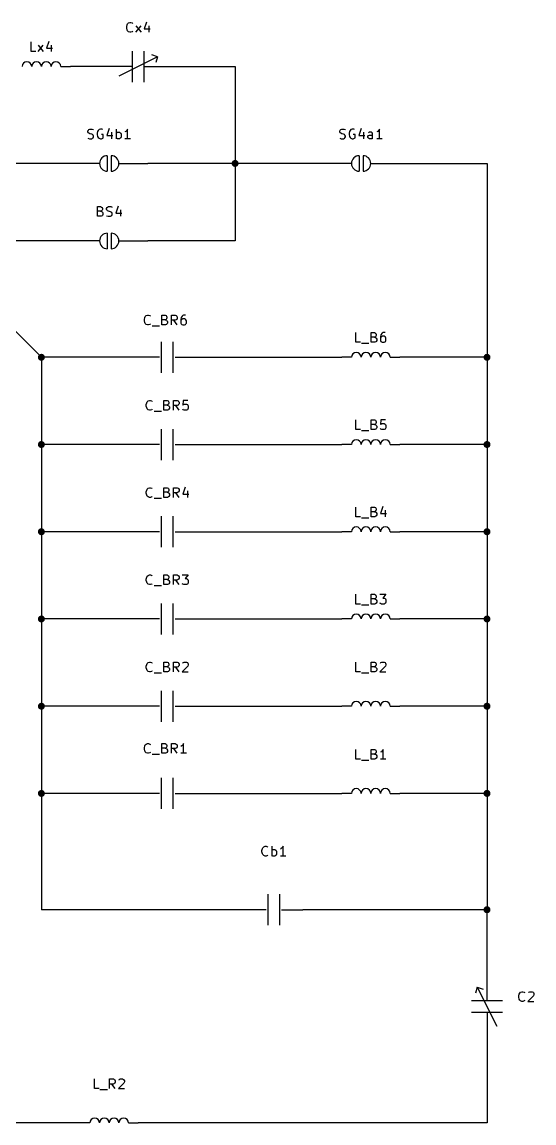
# Model space of a CAD drawing. Header units: millimetres. Extents: x -281 to 225, y -182 to 51.
# Drawn here: x 157.5 to 224.6, y -163.8 to -19.6 of the extents above; entities that cross this region are included whole.
import ezdxf

# ---------------------------------------------------------------- set-up
doc = ezdxf.new("R2010")
doc.units = ezdxf.units.MM
doc.layers.add('BLACK', color=250, linetype='CONTINUOUS')

msp = doc.modelspace()

# ---------------------------------------------------------------- linework, layer by layer
at = {"layer": 'BLACK', "linetype": 'CONTINUOUS'}
for p, q in [((171.2081, -20.1734), (171.2685, -19.9315)), ((171.2081, -20.3548), (171.2081, -20.1734)), ((171.2685, -19.9315), (171.329, -19.8106)), ((171.329, -19.8106), (171.45, -19.6896)), ((171.45, -19.6896), (171.6314, -19.6291)), ((171.6314, -19.6291), (171.7523, -19.6291)), ((171.7523, -19.6291), (171.9338, -19.6896)), ((171.9338, -19.6896), (171.9942, -19.7501)), ((172.4176, -20.8991), (173.0828, -20.0525)), ((172.4176, -20.0525), (173.0828, -20.8991)), ((173.8085, -19.5687), (173.5062, -20.4758)), ((174.1109, -20.0525), (174.1109, -20.8991)), ((171.2685, -20.5967), (171.2081, -20.3548)), ((171.329, -20.7177), (171.2685, -20.5967)), ((171.45, -20.8387), (171.329, -20.7177)), ((171.6314, -20.8991), (171.45, -20.8387)), ((171.7523, -20.8991), (171.6314, -20.8991)), ((171.9338, -20.8387), (171.7523, -20.8991)), ((171.9942, -20.7782), (171.9338, -20.8387)), ((173.5062, -20.4758), (174.2923, -20.4758)), ((158.6895, -23.4391), (158.6895, -22.1691)), ((159.5967, -23.4391), (160.2619, -22.5925)), ((159.5967, -22.5925), (160.2619, -23.4391)), ((160.9876, -22.1087), (160.6853, -23.0158)), ((160.6853, -23.0158), (161.4714, -23.0158)), ((161.29, -22.5925), (161.29, -23.4391)), ((159.2943, -23.4391), (158.6895, -23.4391)), ((175.26, -24.13), (170.18, -26.67)), ((171.958, -27.432), (171.958, -23.368)), ((173.482, -27.432), (173.482, -23.368)), ((175.26, -24.13), (174.498, -23.876)), ((175.26, -24.13), (175.006, -24.892)), ((162.56, -25.4), (163.83, -25.4)), ((168.91, -25.4), (163.83, -25.4)), ((171.958, -25.4), (168.91, -25.4)), ((173.482, -25.4), (176.53, -25.4)), ((176.53, -25.4), (185.42, -25.4)), ((185.42, -25.4), (185.42, -38.1)), ((166.1281, -33.8411), (166.1885, -33.7202)), ((166.1281, -33.9621), (166.1281, -33.8411)), ((166.1885, -34.083), (166.1281, -33.9621)), ((166.1885, -33.7202), (166.249, -33.6597)), ((166.249, -34.1435), (166.1885, -34.083)), ((166.249, -33.6597), (166.37, -33.5992)), ((166.37, -34.204), (166.249, -34.1435)), ((166.37, -33.5992), (166.6723, -33.5992)), ((166.6119, -34.2645), (166.37, -34.204)), ((166.7328, -34.3249), (166.6119, -34.2645)), ((166.6723, -33.5992), (166.8538, -33.6597)), ((166.7933, -34.3854), (166.7328, -34.3249)), ((166.8538, -34.5064), (166.7933, -34.3854)), ((166.8538, -34.6273), (166.8538, -34.5064)), ((167.398, -33.9016), (167.3376, -34.1435)), ((167.3376, -34.1435), (167.3376, -34.3249)), ((167.3376, -34.3249), (167.398, -34.5668)), ((167.4585, -33.7807), (167.398, -33.9016)), ((167.398, -34.5668), (167.4585, -34.6878)), ((167.5795, -33.6597), (167.4585, -33.7807)), ((167.7609, -33.5992), (167.5795, -33.6597)), ((167.9423, -33.5992), (167.7609, -33.5992)), ((168.1237, -34.3249), (167.8818, -34.3249)), ((168.0633, -33.6597), (167.9423, -33.5992)), ((168.1237, -34.7483), (168.1237, -34.3249)), ((168.9099, -33.5388), (168.6076, -34.4459)), ((168.6076, -34.4459), (169.3937, -34.4459)), ((169.2123, -34.0226), (169.2123, -34.8692)), ((169.8775, -34.8692), (169.8775, -33.5992)), ((169.8775, -34.083), (169.9985, -34.0226)), ((169.9985, -34.0226), (170.2404, -34.0226)), ((170.2404, -34.0226), (170.3613, -34.083)), ((170.3613, -34.083), (170.4218, -34.1435)), ((170.4218, -34.1435), (170.4823, -34.2645)), ((170.4823, -34.2645), (170.4823, -34.6273)), ((171.087, -33.9016), (170.9661, -33.9621)), ((171.208, -33.7807), (171.087, -33.9016)), ((171.3289, -33.5992), (171.208, -33.7807)), ((171.3289, -34.8692), (171.3289, -33.5992)), ((199.1481, -33.8411), (199.2085, -33.7202)), ((199.1481, -33.9621), (199.1481, -33.8411)), ((199.2085, -34.083), (199.1481, -33.9621)), ((199.2085, -33.7202), (199.269, -33.6597)), ((199.269, -34.1435), (199.2085, -34.083)), ((199.269, -33.6597), (199.39, -33.5992)), ((199.39, -34.204), (199.269, -34.1435)), ((199.39, -33.5992), (199.6923, -33.5992)), ((199.6319, -34.2645), (199.39, -34.204)), ((199.7528, -34.3249), (199.6319, -34.2645)), ((199.6923, -33.5992), (199.8738, -33.6597)), ((199.8133, -34.3854), (199.7528, -34.3249)), ((199.8738, -34.5064), (199.8133, -34.3854)), ((199.8738, -34.6273), (199.8738, -34.5064)), ((200.418, -33.9016), (200.3576, -34.1435)), ((200.3576, -34.1435), (200.3576, -34.3249)), ((200.3576, -34.3249), (200.418, -34.5668)), ((200.4785, -33.7807), (200.418, -33.9016)), ((200.418, -34.5668), (200.4785, -34.6878)), ((200.5995, -33.6597), (200.4785, -33.7807)), ((200.7809, -33.5992), (200.5995, -33.6597)), ((200.9623, -33.5992), (200.7809, -33.5992)), ((201.1437, -34.3249), (200.9018, -34.3249)), ((201.0833, -33.6597), (200.9623, -33.5992)), ((201.1437, -34.7483), (201.1437, -34.3249)), ((201.9299, -33.5388), (201.6276, -34.4459)), ((201.6276, -34.4459), (202.4137, -34.4459)), ((202.2323, -34.0226), (202.2323, -34.8692)), ((202.8371, -34.5668), (202.8975, -34.4459)), ((202.8371, -34.6878), (202.8371, -34.5668)), ((203.0185, -34.0226), (202.8975, -34.083)), ((202.8975, -34.4459), (203.0185, -34.3854)), ((203.2604, -34.0226), (203.0185, -34.0226)), ((203.0185, -34.3854), (203.3209, -34.3854)), ((203.3813, -34.083), (203.2604, -34.0226)), ((203.3209, -34.3854), (203.4418, -34.3249)), ((203.4418, -34.204), (203.3813, -34.083)), ((203.4418, -34.8692), (203.4418, -34.204)), ((204.107, -33.9016), (203.9861, -33.9621)), ((204.228, -33.7807), (204.107, -33.9016)), ((204.3489, -33.5992), (204.228, -33.7807)), ((204.3489, -34.8692), (204.3489, -33.5992)), ((166.1281, -34.8088), (166.3095, -34.8692)), ((166.3095, -34.8692), (166.6119, -34.8692)), ((166.6119, -34.8692), (166.7328, -34.8088)), ((166.7328, -34.8088), (166.7933, -34.7483)), ((166.7933, -34.7483), (166.8538, -34.6273)), ((167.4585, -34.6878), (167.5795, -34.8088)), ((167.5795, -34.8088), (167.7609, -34.8692)), ((167.7609, -34.8692), (167.8818, -34.8692)), ((167.8818, -34.8692), (168.0633, -34.8088)), ((168.0633, -34.8088), (168.1237, -34.7483)), ((169.9985, -34.8692), (169.8775, -34.8088)), ((170.2404, -34.8692), (169.9985, -34.8692)), ((170.3613, -34.8088), (170.2404, -34.8692)), ((170.4218, -34.7483), (170.3613, -34.8088)), ((170.4823, -34.6273), (170.4218, -34.7483)), ((171.6918, -34.8692), (170.9661, -34.8692)), ((199.1481, -34.8088), (199.3295, -34.8692)), ((199.3295, -34.8692), (199.6319, -34.8692)), ((199.6319, -34.8692), (199.7528, -34.8088)), ((199.7528, -34.8088), (199.8133, -34.7483)), ((199.8133, -34.7483), (199.8738, -34.6273)), ((200.4785, -34.6878), (200.5995, -34.8088)), ((200.5995, -34.8088), (200.7809, -34.8692)), ((200.7809, -34.8692), (200.9018, -34.8692)), ((200.9018, -34.8692), (201.0833, -34.8088)), ((201.0833, -34.8088), (201.1437, -34.7483)), ((202.8975, -34.8088), (202.8371, -34.6878)), ((203.0185, -34.8692), (202.8975, -34.8088)), ((203.3209, -34.8692), (203.0185, -34.8692)), ((203.4418, -34.8088), (203.3209, -34.8692)), ((204.7118, -34.8692), (203.9861, -34.8692)), ((168.656, -37.084), (168.656, -39.116)), ((169.164, -37.084), (169.164, -39.116)), ((201.676, -37.084), (201.676, -39.116)), ((202.184, -37.084), (202.184, -39.116)), ((134.62, -38.1), (160.02, -63.5)), ((163.83, -38.1), (149.86, -38.1)), ((167.64, -38.1), (163.83, -38.1)), ((170.18, -38.1), (173.99, -38.1)), ((185.42, -38.1), (173.99, -38.1)), ((185.42, -38.1), (185.42, -48.26)), ((196.85, -38.1), (185.42, -38.1)), ((200.66, -38.1), (196.85, -38.1)), ((203.2, -38.1), (207.01, -38.1)), ((207.01, -38.1), (218.44, -38.1)), ((218.44, -38.1), (218.44, -63.5)), ((167.3678, -45.0292), (167.3678, -43.7592)), ((167.3678, -43.7592), (167.7912, -43.7592)), ((167.7912, -44.364), (167.3678, -44.364)), ((167.7912, -43.7592), (167.9121, -43.8197)), ((167.9121, -44.3035), (167.7912, -44.364)), ((167.7912, -44.364), (167.9726, -44.4245)), ((167.9121, -43.8197), (167.9726, -43.8802)), ((167.9726, -44.243), (167.9121, -44.3035)), ((167.9726, -43.8802), (168.0331, -44.0011)), ((168.0331, -44.1221), (167.9726, -44.243)), ((167.9726, -44.4245), (168.0331, -44.4849)), ((168.0331, -44.0011), (168.0331, -44.1221)), ((168.0331, -44.4849), (168.0935, -44.6059)), ((168.0935, -44.6059), (168.0935, -44.7873)), ((168.5774, -44.0011), (168.6378, -43.8802)), ((168.5774, -44.1221), (168.5774, -44.0011)), ((168.6378, -44.243), (168.5774, -44.1221)), ((168.6378, -43.8802), (168.6983, -43.8197)), ((168.6983, -44.3035), (168.6378, -44.243)), ((168.6983, -43.8197), (168.8193, -43.7592)), ((168.8193, -44.364), (168.6983, -44.3035)), ((168.8193, -43.7592), (169.1216, -43.7592)), ((169.0612, -44.4245), (168.8193, -44.364)), ((169.1821, -44.4849), (169.0612, -44.4245)), ((169.1216, -43.7592), (169.3031, -43.8197)), ((169.2426, -44.5454), (169.1821, -44.4849)), ((169.3031, -44.6664), (169.2426, -44.5454)), ((169.3031, -44.7873), (169.3031, -44.6664)), ((170.0892, -43.6988), (169.7869, -44.6059)), ((169.7869, -44.6059), (170.573, -44.6059)), ((170.3916, -44.1826), (170.3916, -45.0292)), ((167.8516, -45.0292), (167.3678, -45.0292)), ((167.9726, -44.9688), (167.8516, -45.0292)), ((168.0331, -44.9083), (167.9726, -44.9688)), ((168.0935, -44.7873), (168.0331, -44.9083)), ((168.5774, -44.9688), (168.7588, -45.0292)), ((168.7588, -45.0292), (169.0612, -45.0292)), ((169.0612, -45.0292), (169.1821, -44.9688)), ((169.1821, -44.9688), (169.2426, -44.9083)), ((169.2426, -44.9083), (169.3031, -44.7873)), ((168.656, -47.244), (168.656, -49.276)), ((169.164, -47.244), (169.164, -49.276)), ((163.83, -48.26), (149.86, -48.26)), ((167.64, -48.26), (163.83, -48.26)), ((170.18, -48.26), (173.99, -48.26)), ((185.42, -48.26), (173.99, -48.26)), ((173.5244, -58.5274), (173.5848, -58.2855)), ((173.5244, -58.7088), (173.5244, -58.5274)), ((173.5848, -58.9507), (173.5244, -58.7088)), ((173.5848, -58.2855), (173.6453, -58.1646)), ((173.6453, -59.0717), (173.5848, -58.9507)), ((173.6453, -58.1646), (173.7663, -58.0436)), ((173.7663, -59.1927), (173.6453, -59.0717)), ((173.7663, -58.0436), (173.9477, -57.9831)), ((173.9477, -57.9831), (174.0686, -57.9831)), ((174.0686, -57.9831), (174.2501, -58.0436)), ((174.2501, -58.0436), (174.3105, -58.1041)), ((174.3105, -59.1322), (174.2501, -59.1927)), ((175.8224, -59.2531), (175.8224, -57.9831)), ((175.8224, -57.9831), (176.2458, -57.9831)), ((176.2458, -58.5879), (175.8224, -58.5879)), ((176.2458, -57.9831), (176.3667, -58.0436)), ((176.3667, -58.5274), (176.2458, -58.5879)), ((176.2458, -58.5879), (176.4272, -58.6484)), ((176.3667, -58.0436), (176.4272, -58.1041)), ((176.4272, -58.4669), (176.3667, -58.5274)), ((176.4272, -58.1041), (176.4877, -58.225)), ((176.4877, -58.346), (176.4272, -58.4669)), ((176.4272, -58.6484), (176.4877, -58.7088)), ((176.4877, -59.1322), (176.4272, -59.1927)), ((176.4877, -58.225), (176.4877, -58.346)), ((176.4877, -58.7088), (176.5481, -58.8298)), ((176.5481, -59.0112), (176.4877, -59.1322)), ((176.5481, -58.8298), (176.5481, -59.0112)), ((177.0924, -59.2531), (177.0924, -57.9831)), ((177.0924, -57.9831), (177.5762, -57.9831)), ((177.5762, -58.6484), (177.0924, -58.6484)), ((177.8181, -59.2531), (177.3948, -58.6484)), ((177.5762, -57.9831), (177.6972, -58.0436)), ((177.6972, -58.5879), (177.5762, -58.6484)), ((177.6972, -58.0436), (177.7577, -58.1041)), ((177.7577, -58.5274), (177.6972, -58.5879)), ((177.7577, -58.1041), (177.8181, -58.225)), ((177.8181, -58.4065), (177.7577, -58.5274)), ((177.8181, -58.225), (177.8181, -58.4065)), ((178.3624, -58.2855), (178.302, -58.5274)), ((178.302, -58.5274), (178.302, -59.0112)), ((178.3624, -58.5879), (178.302, -58.7088)), ((178.302, -59.0112), (178.3624, -59.1322)), ((178.4834, -58.1041), (178.3624, -58.2855)), ((178.4229, -58.5274), (178.3624, -58.5879)), ((178.3624, -59.1322), (178.4229, -59.1927)), ((178.5439, -58.4669), (178.4229, -58.5274)), ((178.5439, -58.0436), (178.4834, -58.1041)), ((178.6648, -57.9831), (178.5439, -58.0436)), ((178.7858, -58.4669), (178.5439, -58.4669)), ((178.9067, -57.9831), (178.6648, -57.9831)), ((178.9067, -58.5274), (178.7858, -58.4669)), ((178.9672, -58.5879), (178.9067, -58.5274)), ((178.9067, -59.1927), (178.9672, -59.1322)), ((179.0277, -58.7088), (178.9672, -58.5879)), ((178.9672, -59.1322), (179.0277, -59.0112)), ((179.0277, -59.0112), (179.0277, -58.7088)), ((173.9477, -59.2531), (173.7663, -59.1927)), ((174.0686, -59.2531), (173.9477, -59.2531)), ((174.2501, -59.1927), (174.0686, -59.2531)), ((174.5525, -59.3741), (175.5201, -59.3741)), ((176.3062, -59.2531), (175.8224, -59.2531)), ((176.4272, -59.1927), (176.3062, -59.2531)), ((178.4229, -59.1927), (178.5439, -59.2531)), ((178.5439, -59.2531), (178.7858, -59.2531)), ((178.7858, -59.2531), (178.9067, -59.1927)), ((201.2647, -61.5391), (201.2647, -60.2691)), ((203.2604, -61.5391), (203.2604, -60.2691)), ((203.2604, -60.2691), (203.6838, -60.2691)), ((203.6838, -60.2691), (203.8047, -60.3296)), ((203.8047, -60.3296), (203.8652, -60.3901)), ((203.8652, -60.3901), (203.9257, -60.511)), ((203.9257, -60.511), (203.9257, -60.632)), ((204.5304, -60.5715), (204.47, -60.8134)), ((204.6514, -60.3901), (204.5304, -60.5715)), ((204.7119, -60.3296), (204.6514, -60.3901)), ((204.8328, -60.2691), (204.7119, -60.3296)), ((205.0747, -60.2691), (204.8328, -60.2691)), ((175.768, -65.532), (175.768, -61.468)), ((177.292, -65.532), (177.292, -61.468)), ((201.8695, -61.5391), (201.2647, -61.5391)), ((201.9905, -61.6601), (202.9581, -61.6601)), ((203.6838, -60.8739), (203.2604, -60.8739)), ((203.7442, -61.5391), (203.2604, -61.5391)), ((203.8047, -60.8134), (203.6838, -60.8739)), ((203.6838, -60.8739), (203.8652, -60.9344)), ((203.8652, -61.4787), (203.7442, -61.5391)), ((203.8652, -60.7529), (203.8047, -60.8134)), ((203.9257, -60.632), (203.8652, -60.7529)), ((203.8652, -60.9344), (203.9257, -60.9948)), ((203.9257, -61.4182), (203.8652, -61.4787)), ((203.9257, -60.9948), (203.9861, -61.1158)), ((203.9861, -61.2972), (203.9257, -61.4182)), ((203.9861, -61.1158), (203.9861, -61.2972)), ((204.47, -60.8134), (204.47, -61.2972)), ((204.5304, -60.8739), (204.47, -60.9948)), ((204.47, -61.2972), (204.5304, -61.4182)), ((204.5909, -60.8134), (204.5304, -60.8739)), ((204.5304, -61.4182), (204.5909, -61.4787)), ((204.7119, -60.7529), (204.5909, -60.8134)), ((204.5909, -61.4787), (204.7119, -61.5391)), ((204.9538, -60.7529), (204.7119, -60.7529)), ((204.7119, -61.5391), (204.9538, -61.5391)), ((205.0747, -60.8134), (204.9538, -60.7529)), ((204.9538, -61.5391), (205.0747, -61.4787)), ((205.1352, -60.8739), (205.0747, -60.8134)), ((205.0747, -61.4787), (205.1352, -61.4182)), ((205.1957, -60.9948), (205.1352, -60.8739)), ((205.1352, -61.4182), (205.1957, -61.2972)), ((205.1957, -61.2972), (205.1957, -60.9948)), ((172.72, -63.5), (160.02, -63.5)), ((160.02, -63.5), (160.02, -74.93)), ((175.514, -63.5), (172.72, -63.5)), ((177.546, -63.5), (180.34, -63.5)), ((180.34, -63.5), (199.39, -63.5)), ((200.66, -63.5), (199.39, -63.5)), ((205.74, -63.5), (207.01, -63.5)), ((218.44, -63.5), (207.01, -63.5)), ((218.44, -63.5), (218.44, -74.93)), ((173.8993, -69.3406), (174.0203, -69.2196)), ((174.0203, -69.2196), (174.2017, -69.1591)), ((174.2017, -69.1591), (174.3226, -69.1591)), ((174.3226, -69.1591), (174.5041, -69.2196)), ((174.5041, -69.2196), (174.5645, -69.2801)), ((176.0764, -70.4291), (176.0764, -69.1591)), ((176.0764, -69.1591), (176.4998, -69.1591)), ((176.4998, -69.1591), (176.6207, -69.2196)), ((176.6207, -69.2196), (176.6812, -69.2801)), ((177.3464, -70.4291), (177.3464, -69.1591)), ((177.3464, -69.1591), (177.8302, -69.1591)), ((177.8302, -69.1591), (177.9512, -69.2196)), ((177.9512, -69.2196), (178.0117, -69.2801)), ((178.6164, -69.1591), (178.556, -69.7639)), ((179.2212, -69.1591), (178.6164, -69.1591)), ((173.7784, -69.7034), (173.8388, -69.4615)), ((173.7784, -69.8848), (173.7784, -69.7034)), ((173.8388, -70.1267), (173.7784, -69.8848)), ((173.8388, -69.4615), (173.8993, -69.3406)), ((173.8993, -70.2477), (173.8388, -70.1267)), ((174.0203, -70.3687), (173.8993, -70.2477)), ((174.2017, -70.4291), (174.0203, -70.3687)), ((174.3226, -70.4291), (174.2017, -70.4291)), ((174.5041, -70.3687), (174.3226, -70.4291)), ((174.5645, -70.3082), (174.5041, -70.3687)), ((174.8065, -70.5501), (175.7741, -70.5501)), ((176.4998, -69.7639), (176.0764, -69.7639)), ((176.5602, -70.4291), (176.0764, -70.4291)), ((176.6207, -69.7034), (176.4998, -69.7639)), ((176.4998, -69.7639), (176.6812, -69.8244)), ((176.6812, -70.3687), (176.5602, -70.4291)), ((176.6812, -69.6429), (176.6207, -69.7034)), ((176.6812, -69.2801), (176.7417, -69.401)), ((176.7417, -69.522), (176.6812, -69.6429)), ((176.6812, -69.8244), (176.7417, -69.8848)), ((176.7417, -70.3082), (176.6812, -70.3687)), ((176.7417, -69.401), (176.7417, -69.522)), ((176.7417, -69.8848), (176.8021, -70.0058)), ((176.8021, -70.1872), (176.7417, -70.3082)), ((176.8021, -70.0058), (176.8021, -70.1872)), ((177.8302, -69.8244), (177.3464, -69.8244)), ((178.0721, -70.4291), (177.6488, -69.8244)), ((177.9512, -69.7639), (177.8302, -69.8244)), ((178.0117, -69.7034), (177.9512, -69.7639)), ((178.0117, -69.2801), (178.0721, -69.401)), ((178.0721, -69.5825), (178.0117, -69.7034)), ((178.0721, -69.401), (178.0721, -69.5825)), ((178.556, -69.7639), (178.6164, -69.7034)), ((178.6164, -70.3687), (178.556, -70.3082)), ((178.6164, -69.7034), (178.7374, -69.6429)), ((178.7374, -70.4291), (178.6164, -70.3687)), ((178.7374, -69.6429), (179.0398, -69.6429)), ((179.0398, -70.4291), (178.7374, -70.4291)), ((179.0398, -69.6429), (179.1607, -69.7034)), ((179.1607, -70.3687), (179.0398, -70.4291)), ((179.1607, -69.7034), (179.2212, -69.7639)), ((179.2212, -70.3082), (179.1607, -70.3687)), ((179.2212, -69.7639), (179.2817, -69.8848)), ((179.2817, -70.1872), (179.2212, -70.3082)), ((179.2817, -69.8848), (179.2817, -70.1872)), ((201.2647, -72.9691), (201.2647, -71.6991)), ((203.2604, -72.9691), (203.2604, -71.6991)), ((203.2604, -71.6991), (203.6838, -71.6991)), ((203.6838, -71.6991), (203.8047, -71.7596)), ((203.8047, -71.7596), (203.8652, -71.8201)), ((203.8652, -71.8201), (203.9257, -71.941)), ((203.9257, -72.062), (203.8652, -72.1829)), ((203.9257, -71.941), (203.9257, -72.062)), ((204.5304, -71.6991), (204.47, -72.3039)), ((205.1352, -71.6991), (204.5304, -71.6991)), ((175.768, -76.962), (175.768, -72.898)), ((177.292, -76.962), (177.292, -72.898)), ((201.8695, -72.9691), (201.2647, -72.9691)), ((201.9905, -73.0901), (202.9581, -73.0901)), ((203.6838, -72.3039), (203.2604, -72.3039)), ((203.7442, -72.9691), (203.2604, -72.9691)), ((203.8047, -72.2434), (203.6838, -72.3039)), ((203.6838, -72.3039), (203.8652, -72.3644)), ((203.8652, -72.9087), (203.7442, -72.9691)), ((203.8652, -72.1829), (203.8047, -72.2434)), ((203.8652, -72.3644), (203.9257, -72.4248)), ((203.9257, -72.8482), (203.8652, -72.9087)), ((203.9257, -72.4248), (203.9861, -72.5458)), ((203.9861, -72.7272), (203.9257, -72.8482)), ((203.9861, -72.5458), (203.9861, -72.7272)), ((204.47, -72.3039), (204.5304, -72.2434)), ((204.5304, -72.9087), (204.47, -72.8482)), ((204.5304, -72.2434), (204.6514, -72.1829)), ((204.6514, -72.9691), (204.5304, -72.9087)), ((204.6514, -72.1829), (204.9538, -72.1829)), ((204.9538, -72.9691), (204.6514, -72.9691)), ((204.9538, -72.1829), (205.0747, -72.2434)), ((205.0747, -72.9087), (204.9538, -72.9691)), ((205.0747, -72.2434), (205.1352, -72.3039)), ((205.1352, -72.8482), (205.0747, -72.9087)), ((205.1352, -72.3039), (205.1957, -72.4248)), ((205.1957, -72.7272), (205.1352, -72.8482)), ((205.1957, -72.4248), (205.1957, -72.7272)), ((160.02, -74.93), (160.02, -86.36)), ((172.72, -74.93), (160.02, -74.93)), ((175.514, -74.93), (172.72, -74.93)), ((177.546, -74.93), (180.34, -74.93)), ((180.34, -74.93), (199.39, -74.93)), ((200.66, -74.93), (199.39, -74.93)), ((205.74, -74.93), (207.01, -74.93)), ((218.44, -74.93), (207.01, -74.93)), ((218.44, -74.93), (218.44, -86.36)), ((173.8388, -80.8915), (173.8993, -80.7706)), ((173.8993, -80.7706), (174.0203, -80.6496)), ((174.0203, -80.6496), (174.2017, -80.5891)), ((174.2017, -80.5891), (174.3226, -80.5891)), ((174.3226, -80.5891), (174.5041, -80.6496)), ((174.5041, -80.6496), (174.5645, -80.7101)), ((176.0764, -81.8591), (176.0764, -80.5891)), ((176.0764, -80.5891), (176.4998, -80.5891)), ((176.4998, -80.5891), (176.6207, -80.6496)), ((176.6207, -80.6496), (176.6812, -80.7101)), ((176.6812, -80.7101), (176.7417, -80.831)), ((177.3464, -81.8591), (177.3464, -80.5891)), ((177.3464, -80.5891), (177.8302, -80.5891)), ((177.8302, -80.5891), (177.9512, -80.6496)), ((177.9512, -80.6496), (178.0117, -80.7101)), ((178.0117, -80.7101), (178.0721, -80.831)), ((178.8583, -80.5287), (178.556, -81.4358)), ((173.7784, -81.1334), (173.8388, -80.8915)), ((173.7784, -81.3148), (173.7784, -81.1334)), ((173.8388, -81.5567), (173.7784, -81.3148)), ((173.8993, -81.6777), (173.8388, -81.5567)), ((174.0203, -81.7987), (173.8993, -81.6777)), ((174.2017, -81.8591), (174.0203, -81.7987)), ((174.3226, -81.8591), (174.2017, -81.8591)), ((174.5041, -81.7987), (174.3226, -81.8591)), ((174.5645, -81.7382), (174.5041, -81.7987)), ((174.8065, -81.9801), (175.7741, -81.9801)), ((176.4998, -81.1939), (176.0764, -81.1939)), ((176.5602, -81.8591), (176.0764, -81.8591)), ((176.6207, -81.1334), (176.4998, -81.1939)), ((176.4998, -81.1939), (176.6812, -81.2544)), ((176.6812, -81.7987), (176.5602, -81.8591)), ((176.6812, -81.0729), (176.6207, -81.1334)), ((176.7417, -80.952), (176.6812, -81.0729)), ((176.6812, -81.2544), (176.7417, -81.3148)), ((176.7417, -81.7382), (176.6812, -81.7987)), ((176.7417, -80.831), (176.7417, -80.952)), ((176.7417, -81.3148), (176.8021, -81.4358)), ((176.8021, -81.6172), (176.7417, -81.7382)), ((176.8021, -81.4358), (176.8021, -81.6172)), ((177.8302, -81.2544), (177.3464, -81.2544)), ((178.0721, -81.8591), (177.6488, -81.2544)), ((177.9512, -81.1939), (177.8302, -81.2544)), ((178.0117, -81.1334), (177.9512, -81.1939)), ((178.0721, -81.0125), (178.0117, -81.1334)), ((178.0721, -80.831), (178.0721, -81.0125)), ((178.556, -81.4358), (179.3421, -81.4358)), ((179.1607, -81.0125), (179.1607, -81.8591)), ((201.2647, -84.3991), (201.2647, -83.1291)), ((203.2604, -84.3991), (203.2604, -83.1291)), ((203.2604, -83.1291), (203.6838, -83.1291)), ((203.6838, -83.1291), (203.8047, -83.1896)), ((203.8047, -83.1896), (203.8652, -83.2501)), ((203.8652, -83.6129), (203.8047, -83.6734)), ((203.8652, -83.2501), (203.9257, -83.371)), ((203.9257, -83.492), (203.8652, -83.6129)), ((203.9257, -83.371), (203.9257, -83.492)), ((204.7723, -83.0687), (204.47, -83.9758)), ((205.0747, -83.5525), (205.0747, -84.3991)), ((175.768, -88.392), (175.768, -84.328)), ((177.292, -88.392), (177.292, -84.328)), ((201.8695, -84.3991), (201.2647, -84.3991)), ((201.9905, -84.5201), (202.9581, -84.5201)), ((203.6838, -83.7339), (203.2604, -83.7339)), ((203.7442, -84.3991), (203.2604, -84.3991)), ((203.8047, -83.6734), (203.6838, -83.7339)), ((203.6838, -83.7339), (203.8652, -83.7944)), ((203.8652, -84.3387), (203.7442, -84.3991)), ((203.8652, -83.7944), (203.9257, -83.8548)), ((203.9257, -84.2782), (203.8652, -84.3387)), ((203.9257, -83.8548), (203.9861, -83.9758)), ((203.9861, -84.1572), (203.9257, -84.2782)), ((203.9861, -83.9758), (203.9861, -84.1572)), ((204.47, -83.9758), (205.2561, -83.9758)), ((160.02, -86.36), (160.02, -97.79)), ((172.72, -86.36), (160.02, -86.36)), ((175.514, -86.36), (172.72, -86.36)), ((177.546, -86.36), (180.34, -86.36)), ((180.34, -86.36), (199.39, -86.36)), ((200.66, -86.36), (199.39, -86.36)), ((205.74, -86.36), (207.01, -86.36)), ((218.44, -86.36), (207.01, -86.36)), ((218.44, -86.36), (218.44, -97.79)), ((173.7784, -92.5634), (173.8388, -92.3215)), ((173.8388, -92.3215), (173.8993, -92.2006)), ((173.8993, -92.2006), (174.0203, -92.0796)), ((174.0203, -92.0796), (174.2017, -92.0191)), ((174.2017, -92.0191), (174.3226, -92.0191)), ((174.3226, -92.0191), (174.5041, -92.0796)), ((174.5041, -92.0796), (174.5645, -92.1401)), ((176.0764, -93.2891), (176.0764, -92.0191)), ((176.0764, -92.0191), (176.4998, -92.0191)), ((176.4998, -92.0191), (176.6207, -92.0796)), ((176.6207, -92.0796), (176.6812, -92.1401)), ((176.6812, -92.1401), (176.7417, -92.261)), ((176.7417, -92.261), (176.7417, -92.382)), ((177.3464, -93.2891), (177.3464, -92.0191)), ((177.3464, -92.0191), (177.8302, -92.0191)), ((177.8302, -92.0191), (177.9512, -92.0796)), ((177.9512, -92.0796), (178.0117, -92.1401)), ((178.0117, -92.1401), (178.0721, -92.261)), ((178.0721, -92.261), (178.0721, -92.4425)), ((178.4955, -92.0191), (179.2817, -92.0191)), ((179.2817, -92.0191), (178.8583, -92.5029)), ((173.7784, -92.7448), (173.7784, -92.5634)), ((173.8388, -92.9867), (173.7784, -92.7448)), ((173.8993, -93.1077), (173.8388, -92.9867)), ((174.0203, -93.2287), (173.8993, -93.1077)), ((174.2017, -93.2891), (174.0203, -93.2287)), ((174.3226, -93.2891), (174.2017, -93.2891)), ((174.5041, -93.2287), (174.3226, -93.2891)), ((174.5645, -93.1682), (174.5041, -93.2287)), ((174.8065, -93.4101), (175.7741, -93.4101)), ((176.4998, -92.6239), (176.0764, -92.6239)), ((176.5602, -93.2891), (176.0764, -93.2891)), ((176.6207, -92.5634), (176.4998, -92.6239)), ((176.4998, -92.6239), (176.6812, -92.6844)), ((176.6812, -93.2287), (176.5602, -93.2891)), ((176.6812, -92.5029), (176.6207, -92.5634)), ((176.7417, -92.382), (176.6812, -92.5029)), ((176.6812, -92.6844), (176.7417, -92.7448)), ((176.7417, -93.1682), (176.6812, -93.2287)), ((176.7417, -92.7448), (176.8021, -92.8658)), ((176.8021, -93.0472), (176.7417, -93.1682)), ((176.8021, -92.8658), (176.8021, -93.0472)), ((177.8302, -92.6844), (177.3464, -92.6844)), ((178.0721, -93.2891), (177.6488, -92.6844)), ((177.9512, -92.6239), (177.8302, -92.6844)), ((178.0117, -92.5634), (177.9512, -92.6239)), ((178.0721, -92.4425), (178.0117, -92.5634)), ((178.556, -93.2287), (178.4955, -93.1682)), ((178.6769, -93.2891), (178.556, -93.2287)), ((179.0398, -93.2891), (178.6769, -93.2891)), ((178.8583, -92.5029), (179.0398, -92.5029)), ((179.0398, -92.5029), (179.1607, -92.5634)), ((179.1607, -93.2287), (179.0398, -93.2891)), ((179.1607, -92.5634), (179.2212, -92.6239)), ((179.2212, -93.1682), (179.1607, -93.2287)), ((179.2212, -92.6239), (179.2817, -92.7448)), ((179.2817, -93.0472), (179.2212, -93.1682)), ((179.2817, -92.7448), (179.2817, -93.0472)), ((201.2647, -95.8291), (201.2647, -94.5591)), ((203.2604, -95.8291), (203.2604, -94.5591)), ((203.2604, -94.5591), (203.6838, -94.5591)), ((203.6838, -95.1639), (203.2604, -95.1639)), ((203.6838, -94.5591), (203.8047, -94.6196)), ((203.8047, -95.1034), (203.6838, -95.1639)), ((203.6838, -95.1639), (203.8652, -95.2244)), ((203.8047, -94.6196), (203.8652, -94.6801)), ((203.8652, -95.0429), (203.8047, -95.1034)), ((203.8652, -94.6801), (203.9257, -94.801)), ((203.9257, -94.922), (203.8652, -95.0429)), ((203.9257, -94.801), (203.9257, -94.922)), ((204.4095, -94.5591), (205.1957, -94.5591)), ((205.1957, -94.5591), (204.7723, -95.0429)), ((204.7723, -95.0429), (204.9538, -95.0429)), ((204.9538, -95.0429), (205.0747, -95.1034)), ((205.0747, -95.1034), (205.1352, -95.1639)), ((205.1352, -95.1639), (205.1957, -95.2848)), ((175.768, -99.822), (175.768, -95.758)), ((177.292, -99.822), (177.292, -95.758)), ((201.8695, -95.8291), (201.2647, -95.8291)), ((201.9905, -95.9501), (202.9581, -95.9501)), ((203.7442, -95.8291), (203.2604, -95.8291)), ((203.8652, -95.7687), (203.7442, -95.8291)), ((203.8652, -95.2244), (203.9257, -95.2848)), ((203.9257, -95.7082), (203.8652, -95.7687)), ((203.9257, -95.2848), (203.9861, -95.4058)), ((203.9861, -95.5872), (203.9257, -95.7082)), ((203.9861, -95.4058), (203.9861, -95.5872)), ((204.47, -95.7687), (204.4095, -95.7082)), ((204.5909, -95.8291), (204.47, -95.7687)), ((204.9538, -95.8291), (204.5909, -95.8291)), ((205.0747, -95.7687), (204.9538, -95.8291)), ((205.1352, -95.7082), (205.0747, -95.7687)), ((205.1957, -95.5872), (205.1352, -95.7082)), ((205.1957, -95.2848), (205.1957, -95.5872)), ((160.02, -97.79), (160.02, -109.22)), ((172.72, -97.79), (160.02, -97.79)), ((175.514, -97.79), (172.72, -97.79)), ((177.546, -97.79), (180.34, -97.79)), ((180.34, -97.79), (199.39, -97.79)), ((200.66, -97.79), (199.39, -97.79)), ((205.74, -97.79), (207.01, -97.79)), ((218.44, -97.79), (207.01, -97.79)), ((218.44, -97.79), (218.44, -109.22)), ((173.7784, -103.9934), (173.8388, -103.7515)), ((173.8388, -103.7515), (173.8993, -103.6306)), ((173.8993, -103.6306), (174.0203, -103.5096)), ((174.0203, -103.5096), (174.2017, -103.4491)), ((174.2017, -103.4491), (174.3226, -103.4491)), ((174.3226, -103.4491), (174.5041, -103.5096)), ((174.5041, -103.5096), (174.5645, -103.5701)), ((176.0764, -104.7191), (176.0764, -103.4491)), ((176.0764, -103.4491), (176.4998, -103.4491)), ((176.4998, -103.4491), (176.6207, -103.5096)), ((176.6207, -103.5096), (176.6812, -103.5701)), ((176.6812, -103.5701), (176.7417, -103.691)), ((176.7417, -103.812), (176.6812, -103.9329)), ((176.7417, -103.691), (176.7417, -103.812)), ((177.3464, -104.7191), (177.3464, -103.4491)), ((177.3464, -103.4491), (177.8302, -103.4491)), ((177.8302, -103.4491), (177.9512, -103.5096)), ((177.9512, -103.5096), (178.0117, -103.5701)), ((178.0117, -103.5701), (178.0721, -103.691)), ((178.0721, -103.691), (178.0721, -103.8725)), ((178.556, -103.5701), (178.6164, -103.5096)), ((178.6164, -103.5096), (178.7374, -103.4491)), ((178.7374, -103.4491), (179.0398, -103.4491)), ((179.0398, -103.4491), (179.1607, -103.5096)), ((179.1607, -103.5096), (179.2212, -103.5701)), ((179.2212, -103.5701), (179.2817, -103.691)), ((179.2817, -103.812), (179.2212, -103.9934)), ((179.2817, -103.691), (179.2817, -103.812)), ((201.2647, -104.7191), (201.2647, -103.4491)), ((203.2604, -104.7191), (203.2604, -103.4491)), ((203.2604, -103.4491), (203.6838, -103.4491)), ((203.6838, -103.4491), (203.8047, -103.5096)), ((203.8047, -103.5096), (203.8652, -103.5701)), ((203.8652, -103.5701), (203.9257, -103.691)), ((203.9257, -103.812), (203.8652, -103.9329)), ((203.9257, -103.691), (203.9257, -103.812)), ((204.47, -103.5701), (204.5304, -103.5096)), ((204.5304, -103.5096), (204.6514, -103.4491)), ((204.6514, -103.4491), (204.9538, -103.4491)), ((204.9538, -103.4491), (205.0747, -103.5096)), ((205.0747, -103.5096), (205.1352, -103.5701)), ((205.1352, -103.5701), (205.1957, -103.691)), ((205.1957, -103.812), (205.1352, -103.9934)), ((205.1957, -103.691), (205.1957, -103.812)), ((173.7784, -104.1748), (173.7784, -103.9934)), ((173.8388, -104.4167), (173.7784, -104.1748)), ((173.8993, -104.5377), (173.8388, -104.4167)), ((174.0203, -104.6587), (173.8993, -104.5377)), ((174.2017, -104.7191), (174.0203, -104.6587)), ((174.3226, -104.7191), (174.2017, -104.7191)), ((174.5041, -104.6587), (174.3226, -104.7191)), ((174.5645, -104.5982), (174.5041, -104.6587)), ((174.8065, -104.8401), (175.7741, -104.8401)), ((176.4998, -104.0539), (176.0764, -104.0539)), ((176.5602, -104.7191), (176.0764, -104.7191)), ((176.6207, -103.9934), (176.4998, -104.0539)), ((176.4998, -104.0539), (176.6812, -104.1144)), ((176.6812, -104.6587), (176.5602, -104.7191)), ((176.6812, -103.9329), (176.6207, -103.9934)), ((176.6812, -104.1144), (176.7417, -104.1748)), ((176.7417, -104.5982), (176.6812, -104.6587)), ((176.7417, -104.1748), (176.8021, -104.2958)), ((176.8021, -104.4772), (176.7417, -104.5982)), ((176.8021, -104.2958), (176.8021, -104.4772)), ((177.8302, -104.1144), (177.3464, -104.1144)), ((178.0721, -104.7191), (177.6488, -104.1144)), ((177.9512, -104.0539), (177.8302, -104.1144)), ((178.0117, -103.9934), (177.9512, -104.0539)), ((178.0721, -103.8725), (178.0117, -103.9934)), ((179.2212, -103.9934), (178.4955, -104.7191)), ((178.4955, -104.7191), (179.2817, -104.7191)), ((201.8695, -104.7191), (201.2647, -104.7191)), ((201.9905, -104.8401), (202.9581, -104.8401)), ((203.6838, -104.0539), (203.2604, -104.0539)), ((203.7442, -104.7191), (203.2604, -104.7191)), ((203.8047, -103.9934), (203.6838, -104.0539)), ((203.6838, -104.0539), (203.8652, -104.1144)), ((203.8652, -104.6587), (203.7442, -104.7191)), ((203.8652, -103.9329), (203.8047, -103.9934)), ((203.8652, -104.1144), (203.9257, -104.1748)), ((203.9257, -104.5982), (203.8652, -104.6587)), ((203.9257, -104.1748), (203.9861, -104.2958)), ((203.9861, -104.4772), (203.9257, -104.5982)), ((203.9861, -104.2958), (203.9861, -104.4772)), ((205.1352, -103.9934), (204.4095, -104.7191)), ((204.4095, -104.7191), (205.1957, -104.7191)), ((175.768, -111.252), (175.768, -107.188)), ((177.292, -111.252), (177.292, -107.188)), ((172.72, -109.22), (160.02, -109.22)), ((160.02, -109.22), (160.02, -120.65)), ((175.514, -109.22), (172.72, -109.22)), ((177.546, -109.22), (180.34, -109.22)), ((180.34, -109.22), (199.39, -109.22)), ((200.66, -109.22), (199.39, -109.22)), ((205.74, -109.22), (207.01, -109.22)), ((218.44, -109.22), (207.01, -109.22)), ((218.44, -109.22), (218.44, -120.65)), ((173.5244, -114.6614), (173.5848, -114.4195)), ((173.5244, -114.8428), (173.5244, -114.6614)), ((173.5848, -115.0847), (173.5244, -114.8428)), ((173.5848, -114.4195), (173.6453, -114.2986)), ((173.6453, -115.2057), (173.5848, -115.0847)), ((173.6453, -114.2986), (173.7663, -114.1776)), ((173.7663, -115.3267), (173.6453, -115.2057)), ((173.7663, -114.1776), (173.9477, -114.1171)), ((173.9477, -115.3871), (173.7663, -115.3267)), ((173.9477, -114.1171), (174.0686, -114.1171)), ((174.0686, -115.3871), (173.9477, -115.3871)), ((174.0686, -114.1171), (174.2501, -114.1776)), ((174.2501, -115.3267), (174.0686, -115.3871)), ((174.2501, -114.1776), (174.3105, -114.2381)), ((174.3105, -115.2662), (174.2501, -115.3267)), ((175.8224, -115.3871), (175.8224, -114.1171)), ((175.8224, -114.1171), (176.2458, -114.1171)), ((176.2458, -114.7219), (175.8224, -114.7219)), ((176.3062, -115.3871), (175.8224, -115.3871)), ((176.2458, -114.1171), (176.3667, -114.1776)), ((176.3667, -114.6614), (176.2458, -114.7219)), ((176.2458, -114.7219), (176.4272, -114.7824)), ((176.4272, -115.3267), (176.3062, -115.3871)), ((176.3667, -114.1776), (176.4272, -114.2381)), ((176.4272, -114.6009), (176.3667, -114.6614)), ((176.4272, -114.2381), (176.4877, -114.359)), ((176.4877, -114.48), (176.4272, -114.6009)), ((176.4272, -114.7824), (176.4877, -114.8428)), ((176.4877, -115.2662), (176.4272, -115.3267)), ((176.4877, -114.359), (176.4877, -114.48)), ((176.4877, -114.8428), (176.5481, -114.9638)), ((176.5481, -115.1452), (176.4877, -115.2662)), ((176.5481, -114.9638), (176.5481, -115.1452)), ((177.0924, -115.3871), (177.0924, -114.1171)), ((177.0924, -114.1171), (177.5762, -114.1171)), ((177.5762, -114.7824), (177.0924, -114.7824)), ((177.8181, -115.3871), (177.3948, -114.7824)), ((177.5762, -114.1171), (177.6972, -114.1776)), ((177.6972, -114.7219), (177.5762, -114.7824)), ((177.6972, -114.1776), (177.7577, -114.2381)), ((177.7577, -114.6614), (177.6972, -114.7219)), ((177.7577, -114.2381), (177.8181, -114.359)), ((177.8181, -114.5405), (177.7577, -114.6614)), ((177.8181, -114.359), (177.8181, -114.5405)), ((178.4229, -114.4195), (178.302, -114.48)), ((179.0277, -115.3871), (178.302, -115.3871)), ((178.5439, -114.2986), (178.4229, -114.4195)), ((178.6648, -114.1171), (178.5439, -114.2986)), ((178.6648, -115.3871), (178.6648, -114.1171)), ((201.2647, -116.1491), (201.2647, -114.8791)), ((203.2604, -116.1491), (203.2604, -114.8791)), ((203.2604, -114.8791), (203.6838, -114.8791)), ((203.6838, -114.8791), (203.8047, -114.9396)), ((203.8047, -114.9396), (203.8652, -115.0001)), ((203.8652, -115.3629), (203.8047, -115.4234)), ((203.8652, -115.0001), (203.9257, -115.121)), ((203.9257, -115.242), (203.8652, -115.3629)), ((203.9257, -115.121), (203.9257, -115.242)), ((204.5909, -115.1815), (204.47, -115.242)), ((204.7119, -115.0606), (204.5909, -115.1815)), ((204.8328, -114.8791), (204.7119, -115.0606)), ((204.8328, -116.1491), (204.8328, -114.8791)), ((174.5525, -115.5081), (175.5201, -115.5081)), ((201.8695, -116.1491), (201.2647, -116.1491)), ((201.9905, -116.2701), (202.9581, -116.2701)), ((203.6838, -115.4839), (203.2604, -115.4839)), ((203.7442, -116.1491), (203.2604, -116.1491)), ((203.8047, -115.4234), (203.6838, -115.4839)), ((203.6838, -115.4839), (203.8652, -115.5444)), ((203.8652, -116.0887), (203.7442, -116.1491)), ((203.8652, -115.5444), (203.9257, -115.6048)), ((203.9257, -116.0282), (203.8652, -116.0887)), ((203.9257, -115.6048), (203.9861, -115.7258)), ((203.9861, -115.9072), (203.9257, -116.0282)), ((203.9861, -115.7258), (203.9861, -115.9072)), ((205.1957, -116.1491), (204.47, -116.1491)), ((175.768, -122.682), (175.768, -118.618)), ((177.292, -122.682), (177.292, -118.618)), ((172.72, -120.65), (160.02, -120.65)), ((160.02, -120.65), (160.02, -135.89)), ((175.514, -120.65), (172.72, -120.65)), ((177.546, -120.65), (180.34, -120.65)), ((180.34, -120.65), (199.39, -120.65)), ((200.66, -120.65), (199.39, -120.65)), ((205.74, -120.65), (207.01, -120.65)), ((218.44, -120.65), (207.01, -120.65)), ((218.44, -120.65), (218.44, -135.89)), ((188.9277, -128.1234), (188.9881, -127.8815)), ((188.9277, -128.3048), (188.9277, -128.1234)), ((188.9881, -128.5467), (188.9277, -128.3048)), ((188.9881, -127.8815), (189.0486, -127.7606)), ((189.0486, -127.7606), (189.1696, -127.6396)), ((189.1696, -127.6396), (189.351, -127.5791)), ((189.351, -127.5791), (189.4719, -127.5791)), ((189.4719, -127.5791), (189.6534, -127.6396)), ((189.6534, -127.6396), (189.7138, -127.7001)), ((190.2581, -128.8491), (190.2581, -127.5791)), ((190.2581, -128.0629), (190.3791, -128.0025)), ((190.3791, -128.0025), (190.621, -128.0025)), ((190.621, -128.0025), (190.7419, -128.0629)), ((190.7419, -128.0629), (190.8024, -128.1234)), ((190.8024, -128.1234), (190.8629, -128.2444)), ((190.8629, -128.2444), (190.8629, -128.6072)), ((191.4676, -127.8815), (191.3467, -127.942)), ((191.5886, -127.7606), (191.4676, -127.8815)), ((191.7095, -127.5791), (191.5886, -127.7606)), ((191.7095, -128.8491), (191.7095, -127.5791)), ((189.0486, -128.6677), (188.9881, -128.5467)), ((189.1696, -128.7887), (189.0486, -128.6677)), ((189.351, -128.8491), (189.1696, -128.7887)), ((189.4719, -128.8491), (189.351, -128.8491)), ((189.6534, -128.7887), (189.4719, -128.8491)), ((189.7138, -128.7282), (189.6534, -128.7887)), ((190.3791, -128.8491), (190.2581, -128.7887)), ((190.621, -128.8491), (190.3791, -128.8491)), ((190.7419, -128.7887), (190.621, -128.8491)), ((190.8024, -128.7282), (190.7419, -128.7887)), ((190.8629, -128.6072), (190.8024, -128.7282)), ((192.0724, -128.8491), (191.3467, -128.8491)), ((189.738, -137.922), (189.738, -133.858)), ((191.262, -137.922), (191.262, -133.858)), ((186.69, -135.89), (160.02, -135.89)), ((189.484, -135.89), (186.69, -135.89)), ((191.516, -135.89), (194.31, -135.89)), ((218.44, -135.89), (194.31, -135.89)), ((218.44, -144.78), (218.44, -135.89)), ((218.44, -147.828), (218.44, -144.78)), ((217.17, -146.05), (216.916, -146.812)), ((217.17, -146.05), (219.71, -151.13)), ((217.17, -146.05), (217.932, -146.304)), ((222.6031, -147.1734), (222.6635, -146.9315)), ((222.6635, -146.9315), (222.724, -146.8106)), ((222.724, -146.8106), (222.845, -146.6896)), ((222.845, -146.6896), (223.0264, -146.6291)), ((223.0264, -146.6291), (223.1473, -146.6291)), ((223.1473, -146.6291), (223.3288, -146.6896)), ((223.3288, -146.6896), (223.3892, -146.7501)), ((223.8731, -146.7501), (223.9335, -146.6896)), ((223.9335, -146.6896), (224.0545, -146.6291)), ((224.0545, -146.6291), (224.3569, -146.6291)), ((224.3569, -146.6291), (224.4778, -146.6896)), ((224.4778, -146.6896), (224.5383, -146.7501)), ((224.5383, -146.7501), (224.5988, -146.871)), ((224.5988, -146.992), (224.5383, -147.1734)), ((224.5988, -146.871), (224.5988, -146.992)), ((220.472, -147.828), (216.408, -147.828)), ((222.6031, -147.3548), (222.6031, -147.1734)), ((222.6635, -147.5967), (222.6031, -147.3548)), ((222.724, -147.7177), (222.6635, -147.5967)), ((222.845, -147.8387), (222.724, -147.7177)), ((223.0264, -147.8991), (222.845, -147.8387)), ((223.1473, -147.8991), (223.0264, -147.8991)), ((223.3288, -147.8387), (223.1473, -147.8991)), ((223.3892, -147.7782), (223.3288, -147.8387)), ((224.5383, -147.1734), (223.8126, -147.8991)), ((223.8126, -147.8991), (224.5988, -147.8991)), ((220.472, -149.352), (216.408, -149.352)), ((218.44, -149.352), (218.44, -152.4)), ((218.44, -152.4), (218.44, -163.83)), ((166.9747, -159.3291), (166.9747, -158.0591)), ((168.9704, -159.3291), (168.9704, -158.0591)), ((168.9704, -158.0591), (169.4542, -158.0591)), ((169.4542, -158.0591), (169.5752, -158.1196)), ((169.5752, -158.6639), (169.4542, -158.7244)), ((169.5752, -158.1196), (169.6357, -158.1801)), ((169.6357, -158.6034), (169.5752, -158.6639)), ((169.6357, -158.1801), (169.6961, -158.301)), ((169.6961, -158.4825), (169.6357, -158.6034)), ((169.6961, -158.301), (169.6961, -158.4825)), ((170.8452, -158.6034), (170.1195, -159.3291)), ((170.18, -158.1801), (170.2404, -158.1196)), ((170.2404, -158.1196), (170.3614, -158.0591)), ((170.3614, -158.0591), (170.6638, -158.0591)), ((170.6638, -158.0591), (170.7847, -158.1196)), ((170.7847, -158.1196), (170.8452, -158.1801)), ((170.8452, -158.1801), (170.9057, -158.301)), ((170.9057, -158.422), (170.8452, -158.6034)), ((170.9057, -158.301), (170.9057, -158.422)), ((167.5795, -159.3291), (166.9747, -159.3291)), ((167.7005, -159.4501), (168.6681, -159.4501)), ((169.4542, -158.7244), (168.9704, -158.7244)), ((169.6961, -159.3291), (169.2728, -158.7244)), ((170.1195, -159.3291), (170.9057, -159.3291)), ((165.1, -163.83), (143.51, -163.83)), ((166.37, -163.83), (165.1, -163.83)), ((171.45, -163.83), (172.72, -163.83)), ((218.44, -163.83), (172.72, -163.83))]:
    msp.add_line(p, q, dxfattribs=at)
at = {"layer": 'BLACK', "const_width": 0.4572}
for points in [[(185.1914, -38.1, 1), (185.6486, -38.1, 1)], [(159.7914, -63.5, 1), (160.2486, -63.5, 1)], [(218.2114, -63.5, 1), (218.6686, -63.5, 1)], [(159.7914, -74.93, 1), (160.2486, -74.93, 1)], [(218.2114, -74.93, 1), (218.6686, -74.93, 1)], [(159.7914, -86.36, 1), (160.2486, -86.36, 1)], [(218.2114, -86.36, 1), (218.6686, -86.36, 1)], [(159.7914, -97.79, 1), (160.2486, -97.79, 1)], [(218.2114, -97.79, 1), (218.6686, -97.79, 1)], [(159.7914, -109.22, 1), (160.2486, -109.22, 1)], [(218.2114, -109.22, 1), (218.6686, -109.22, 1)], [(159.7914, -120.65, 1), (160.2486, -120.65, 1)], [(218.2114, -120.65, 1), (218.6686, -120.65, 1)], [(218.2114, -135.89, 1), (218.6686, -135.89, 1)]]:
    msp.add_lwpolyline(points, format="xyb", close=True, dxfattribs=at)
at = {"layer": 'BLACK'}
for centre, radius, start, end in [((158.115, -25.4027), 0.635, 0.244139, 179.755861), ((159.385, -25.4027), 0.635, 0.244139, 179.755861), ((160.655, -25.4027), 0.635, 0.244139, 179.755861), ((161.925, -25.4027), 0.635, 0.244139, 179.755861), ((168.66, -38.1), 1.016, 90.225573, 269.774427), ((169.16, -38.1), 1.016, -89.774427, 89.774427), ((201.68, -38.1), 1.016, 90.225573, 269.774427), ((202.18, -38.1), 1.016, -89.774427, 89.774427), ((168.66, -48.26), 1.016, 90.225573, 269.774427), ((169.16, -48.26), 1.016, -89.774427, 89.774427), ((201.295, -63.5027), 0.635, 0.244139, 179.755861), ((202.565, -63.5027), 0.635, 0.244139, 179.755861), ((203.835, -63.5027), 0.635, 0.244139, 179.755861), ((205.105, -63.5027), 0.635, 0.244139, 179.755861), ((201.295, -74.9327), 0.635, 0.244139, 179.755861), ((202.565, -74.9327), 0.635, 0.244139, 179.755861), ((203.835, -74.9327), 0.635, 0.244139, 179.755861), ((205.105, -74.9327), 0.635, 0.244139, 179.755861), ((201.295, -86.3627), 0.635, 0.244139, 179.755861), ((202.565, -86.3627), 0.635, 0.244139, 179.755861), ((203.835, -86.3627), 0.635, 0.244139, 179.755861), ((205.105, -86.3627), 0.635, 0.244139, 179.755861), ((201.295, -97.7927), 0.635, 0.244139, 179.755861), ((202.565, -97.7927), 0.635, 0.244139, 179.755861), ((203.835, -97.7927), 0.635, 0.244139, 179.755861), ((205.105, -97.7927), 0.635, 0.244139, 179.755861), ((201.295, -109.2227), 0.635, 0.244139, 179.755861), ((202.565, -109.2227), 0.635, 0.244139, 179.755861), ((203.835, -109.2227), 0.635, 0.244139, 179.755861), ((205.105, -109.2227), 0.635, 0.244139, 179.755861), ((201.295, -120.6527), 0.635, 0.244139, 179.755861), ((202.565, -120.6527), 0.635, 0.244139, 179.755861), ((203.835, -120.6527), 0.635, 0.244139, 179.755861), ((205.105, -120.6527), 0.635, 0.244139, 179.755861), ((167.005, -163.8327), 0.635, 0.244139, 179.755861), ((168.275, -163.8327), 0.635, 0.244139, 179.755861), ((169.545, -163.8327), 0.635, 0.244139, 179.755861), ((170.815, -163.8327), 0.635, 0.244139, 179.755861)]:
    msp.add_arc(centre, radius, start, end, dxfattribs=at)

doc.saveas('drawing.dxf')
